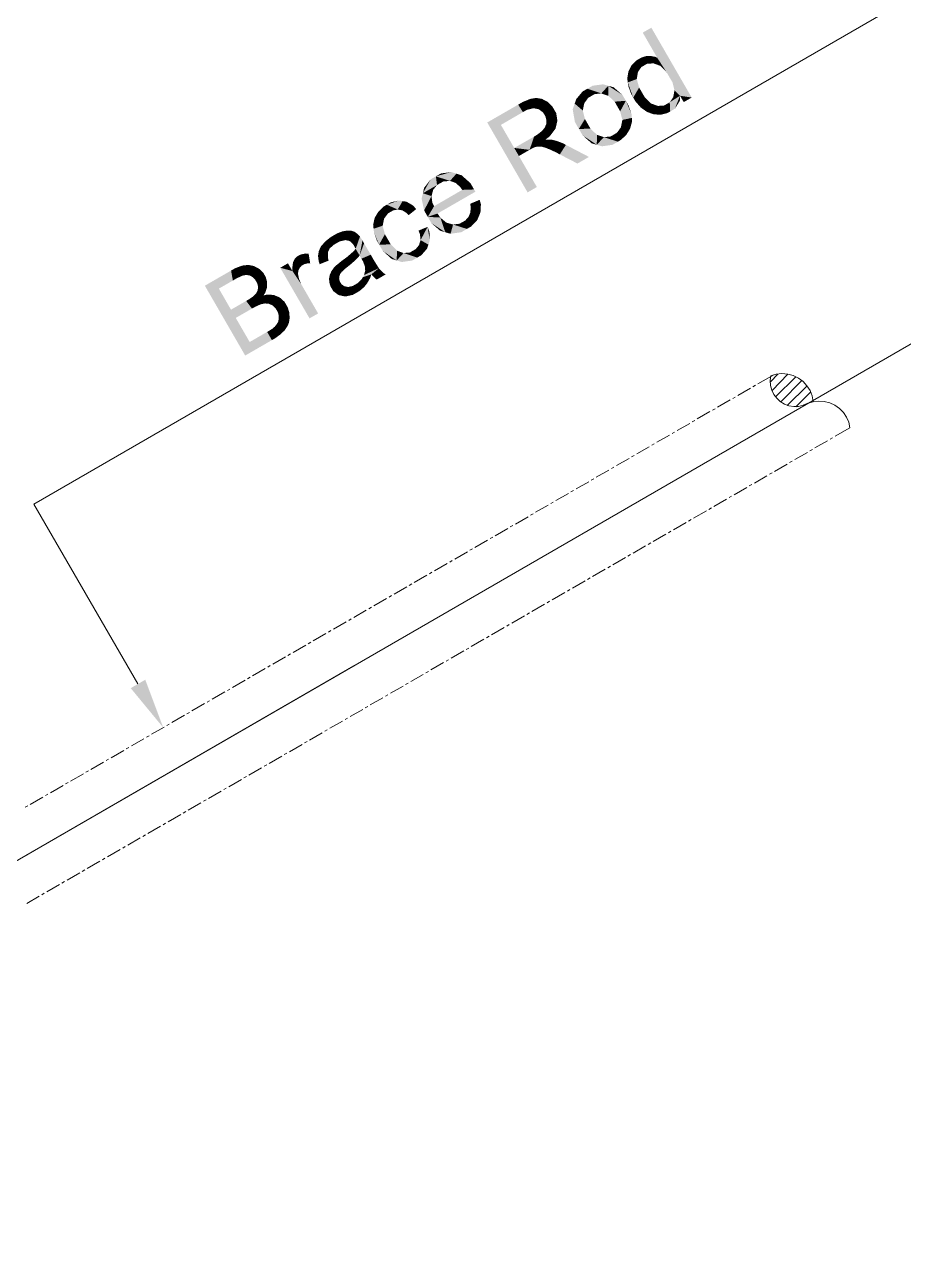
# Model space of a CAD drawing. Header units: millimetres. Extents: x 2 to 579, y 1 to 405.
# Drawn here: x 160.77 to 170.18, y 114.29 to 127.49 of the extents above; entities that cross this region are included whole.
import ezdxf

# ---------------------------------------------------------------- set-up
doc = ezdxf.new("R2010")
doc.units = ezdxf.units.MM
doc.linetypes.add('XKITLINE00', pattern=[0])
doc.layers.add('LinkedObject', color=7, linetype='Continuous', lineweight=0)

# ---------------------------------------------------------------- blocks, each defined once
blk = doc.blocks.new('*A4')
at = {"layer": 'LinkedObject'}
for color, points in [(7, [(167.477, 127.46), (167.54, 127.138), (167.385, 127.407)]), (7, [(167.477, 127.46), (167.641, 126.982), (167.54, 127.138)]), (7, [(167.641, 126.982), (167.477, 127.46), (167.909, 126.712)]), (7, [(167.348, 127.127), (167.37, 127.038), (167.314, 127.108)]), (7, [(167.372, 127.141), (167.432, 127.074), (167.348, 127.127)]), (7, [(167.348, 127.127), (167.432, 127.074), (167.401, 127.056)]), (7, [(167.37, 127.038), (167.348, 127.127), (167.401, 127.056)]), (7, [(167.422, 127.156), (167.432, 127.074), (167.372, 127.141)]), (7, [(167.447, 127.157), (167.432, 127.074), (167.422, 127.156)]), (7, [(167.447, 127.157), (167.5, 127.078), (167.432, 127.074)]), (7, [(167.472, 127.157), (167.5, 127.078), (167.447, 127.157)]), (7, [(167.518, 127.148), (167.5, 127.078), (167.472, 127.157)]), (7, [(167.54, 127.138), (167.5, 127.078), (167.518, 127.148)]), (7, [(167.5, 127.078), (167.54, 127.138), (167.536, 127.065)]), (7, [(167.536, 127.065), (167.54, 127.138), (167.573, 127.051)]), (7, [(167.54, 127.138), (167.641, 126.982), (167.573, 127.051)]), (7, [(167.333, 126.984), (167.231, 126.989), (167.247, 127.022)]), (7, [(167.264, 127.055), (167.37, 127.038), (167.247, 127.022)]), (7, [(167.247, 127.022), (167.37, 127.038), (167.333, 126.984)]), (7, [(167.314, 127.108), (167.37, 127.038), (167.264, 127.055)]), (7, [(167.231, 126.989), (167.327, 126.947), (167.219, 126.915)]), (7, [(167.219, 126.915), (167.327, 126.947), (167.225, 126.874)]), (7, [(167.225, 126.874), (167.327, 126.947), (167.321, 126.91)]), (7, [(167.321, 126.91), (167.283, 126.711), (167.225, 126.874)]), (7, [(167.225, 126.874), (167.283, 126.711), (167.231, 126.833)]), (7, [(167.327, 126.947), (167.231, 126.989), (167.333, 126.984)]), (7, [(167.346, 126.819), (167.283, 126.711), (167.321, 126.91)]), (7, [(167.641, 126.982), (167.909, 126.712), (167.673, 126.926)]), (7, [(167.673, 126.926), (167.909, 126.712), (167.703, 126.876)]), (7, [(167.703, 126.876), (167.909, 126.712), (167.725, 126.789)]), (7, [(166.792, 126.806), (166.656, 126.647), (166.741, 126.777)]), (7, [(166.801, 126.709), (166.656, 126.647), (166.792, 126.806)]), (7, [(166.741, 126.777), (166.656, 126.647), (166.674, 126.697)]), (7, [(166.96, 126.854), (166.792, 126.806), (166.847, 126.838)]), (7, [(167.016, 126.838), (166.792, 126.806), (166.96, 126.854)]), (7, [(166.941, 126.756), (166.792, 126.806), (167.016, 126.838)]), (7, [(166.792, 126.806), (166.87, 126.749), (166.836, 126.729)]), (7, [(166.87, 126.749), (166.792, 126.806), (166.941, 126.756)]), (7, [(166.801, 126.709), (166.792, 126.806), (166.836, 126.729)]), (7, [(166.941, 126.756), (167.016, 126.838), (166.979, 126.743)]), (7, [(167.016, 126.838), (167.017, 126.73), (166.979, 126.743)]), (7, [(167.167, 126.741), (167.016, 126.838), (167.073, 126.822)]), (7, [(167.204, 126.677), (167.016, 126.838), (167.167, 126.741)]), (7, [(167.084, 126.668), (167.016, 126.838), (167.204, 126.677)]), (7, [(167.017, 126.73), (167.016, 126.838), (167.084, 126.668)]), (7, [(167.231, 126.833), (167.283, 126.711), (167.26, 126.752)]), (7, [(167.283, 126.711), (167.346, 126.819), (167.377, 126.766)]), (7, [(167.407, 126.714), (167.283, 126.711), (167.377, 126.766)]), (7, [(167.674, 126.661), (167.784, 126.731), (167.679, 126.563)]), (7, [(167.711, 126.715), (167.784, 126.731), (167.674, 126.661)]), (7, [(167.679, 126.563), (167.784, 126.731), (167.729, 126.592)]), (7, [(167.784, 126.731), (167.711, 126.715), (167.718, 126.752)]), (7, [(167.725, 126.789), (167.784, 126.731), (167.718, 126.752)]), (7, [(167.725, 126.789), (167.909, 126.712), (167.784, 126.731)]), (7, [(167.729, 126.592), (167.784, 126.731), (167.782, 126.676)]), (7, [(167.784, 126.731), (167.909, 126.712), (167.824, 126.663)]), (7, [(166.102, 126.556), (165.72, 126.445), (166.051, 126.636)]), (7, [(166.214, 126.703), (166.051, 126.636), (166.182, 126.698)]), (7, [(166.215, 126.598), (166.051, 126.636), (166.214, 126.703)]), (7, [(166.182, 126.698), (166.051, 126.636), (166.101, 126.665)]), (7, [(166.051, 126.636), (166.144, 126.58), (166.102, 126.556)]), (7, [(166.144, 126.58), (166.051, 126.636), (166.215, 126.598)]), (7, [(166.246, 126.708), (166.244, 126.592), (166.214, 126.703)]), (7, [(166.214, 126.703), (166.244, 126.592), (166.215, 126.598)]), (7, [(166.244, 126.592), (166.246, 126.708), (166.273, 126.586)]), (7, [(166.338, 126.68), (166.246, 126.708), (166.308, 126.697)]), (7, [(166.273, 126.586), (166.246, 126.708), (166.338, 126.68)]), (7, [(166.338, 126.68), (166.317, 126.553), (166.273, 126.586)]), (7, [(166.369, 126.664), (166.317, 126.553), (166.338, 126.68)]), (7, [(166.417, 126.616), (166.317, 126.553), (166.369, 126.664)]), (7, [(166.435, 126.585), (166.317, 126.553), (166.417, 126.616)]), (7, [(166.656, 126.647), (166.701, 126.376), (166.635, 126.587)]), (7, [(166.759, 126.651), (166.656, 126.647), (166.801, 126.709)]), (7, [(166.656, 126.647), (166.759, 126.651), (166.751, 126.612)]), (7, [(166.743, 126.573), (166.701, 126.376), (166.656, 126.647)]), (7, [(166.743, 126.573), (166.656, 126.647), (166.751, 126.612)]), (7, [(167.084, 126.668), (167.204, 126.677), (167.113, 126.617)]), (7, [(167.204, 126.677), (167.143, 126.564), (167.113, 126.617)]), (7, [(167.143, 126.564), (167.204, 126.677), (167.167, 126.472)]), (7, [(167.167, 126.472), (167.204, 126.677), (167.268, 126.494)]), (7, [(167.266, 126.533), (167.204, 126.677), (167.234, 126.624)]), (7, [(167.268, 126.494), (167.204, 126.677), (167.266, 126.533)]), (7, [(167.283, 126.711), (167.407, 126.714), (167.307, 126.67)]), (7, [(167.307, 126.67), (167.407, 126.714), (167.364, 126.605)]), (7, [(167.364, 126.605), (167.407, 126.714), (167.398, 126.581)]), (7, [(167.398, 126.581), (167.407, 126.714), (167.474, 126.648)]), (7, [(167.474, 126.648), (167.502, 126.532), (167.398, 126.581)]), (7, [(167.511, 126.635), (167.502, 126.532), (167.474, 126.648)]), (7, [(167.502, 126.532), (167.511, 126.635), (167.54, 126.53)]), (7, [(167.54, 126.53), (167.511, 126.635), (167.548, 126.622)]), (7, [(167.548, 126.622), (167.679, 126.563), (167.54, 126.53)]), (7, [(167.614, 126.627), (167.679, 126.563), (167.548, 126.622)]), (7, [(167.679, 126.563), (167.614, 126.627), (167.644, 126.644)]), (7, [(167.674, 126.661), (167.679, 126.563), (167.644, 126.644)]), (7, [(165.866, 126.419), (165.72, 126.445), (166.102, 126.556)]), (7, [(166.317, 126.553), (166.435, 126.585), (166.333, 126.527)]), (7, [(166.435, 126.585), (166.343, 126.509), (166.333, 126.527)]), (7, [(166.343, 126.509), (166.435, 126.585), (166.353, 126.469)]), (7, [(166.353, 126.469), (166.461, 126.421), (166.352, 126.448)]), (7, [(166.353, 126.469), (166.435, 126.585), (166.461, 126.421)]), (7, [(166.471, 126.464), (166.435, 126.585), (166.458, 126.546)]), (7, [(166.461, 126.421), (166.435, 126.585), (166.471, 126.464)]), (7, [(166.635, 126.587), (166.701, 126.376), (166.658, 126.451)]), (7, [(166.766, 126.482), (166.701, 126.376), (166.743, 126.573)]), (7, [(166.701, 126.376), (166.766, 126.482), (166.796, 126.43)]), (7, [(167.268, 126.494), (167.159, 126.433), (167.167, 126.472)]), (7, [(167.27, 126.455), (167.159, 126.433), (167.268, 126.494)]), (7, [(167.398, 126.581), (167.502, 126.532), (167.431, 126.558)]), (7, [(167.54, 126.53), (167.679, 126.563), (167.577, 126.528)]), (7, [(167.577, 126.528), (167.679, 126.563), (167.647, 126.545)]), (7, [(166.009, 126.172), (166.152, 125.696), (165.72, 126.445)]), (7, [(165.72, 126.445), (165.866, 126.419), (166.009, 126.172)]), (7, [(166.304, 126.352), (166.342, 126.26), (166.255, 126.314)]), (7, [(166.319, 126.37), (166.461, 126.421), (166.304, 126.352)]), (7, [(166.451, 126.379), (166.304, 126.352), (166.461, 126.421)]), (7, [(166.391, 126.299), (166.304, 126.352), (166.451, 126.379)]), (7, [(166.342, 126.26), (166.304, 126.352), (166.391, 126.299)]), (7, [(166.334, 126.388), (166.461, 126.421), (166.319, 126.37)]), (7, [(166.461, 126.421), (166.334, 126.388), (166.351, 126.427)]), (7, [(166.352, 126.448), (166.461, 126.421), (166.351, 126.427)]), (7, [(166.826, 126.378), (166.701, 126.376), (166.796, 126.43)]), (7, [(166.826, 126.378), (166.893, 126.206), (166.701, 126.376)]), (7, [(166.701, 126.376), (166.893, 126.206), (166.741, 126.307)]), (7, [(166.894, 126.313), (166.893, 126.206), (166.826, 126.378)]), (7, [(167.109, 126.335), (167.119, 126.239), (167.075, 126.315)]), (7, [(167.231, 126.348), (167.109, 126.335), (167.151, 126.393)]), (7, [(167.21, 126.314), (167.109, 126.335), (167.231, 126.348)]), (7, [(167.154, 126.26), (167.109, 126.335), (167.21, 126.314)]), (7, [(167.119, 126.239), (167.109, 126.335), (167.154, 126.26)]), (7, [(167.159, 126.433), (167.251, 126.382), (167.151, 126.393)]), (7, [(167.151, 126.393), (167.251, 126.382), (167.231, 126.348)]), (7, [(167.251, 126.382), (167.159, 126.433), (167.27, 126.455)]), (7, [(166.173, 126.152), (166.009, 126.172), (166.222, 126.294)]), (7, [(166.173, 126.152), (166.222, 126.294), (166.193, 126.163)]), (7, [(166.193, 126.163), (166.222, 126.294), (166.221, 126.177)]), (7, [(166.221, 126.177), (166.222, 126.294), (166.231, 126.18)]), (7, [(166.272, 126.187), (166.222, 126.294), (166.255, 126.314)]), (7, [(166.231, 126.18), (166.222, 126.294), (166.244, 126.184)]), (7, [(166.244, 126.184), (166.222, 126.294), (166.272, 126.187)]), (7, [(166.272, 126.187), (166.255, 126.314), (166.287, 126.186)]), (7, [(166.255, 126.314), (166.342, 126.26), (166.287, 126.186)]), (7, [(166.287, 126.186), (166.342, 126.26), (166.302, 126.186)]), (7, [(166.342, 126.26), (166.342, 126.175), (166.302, 126.186)]), (7, [(166.367, 126.262), (166.342, 126.175), (166.342, 126.26)]), (7, [(166.342, 126.175), (166.367, 126.262), (166.366, 126.165)]), (7, [(166.366, 126.165), (166.367, 126.262), (166.39, 126.156)]), (7, [(166.423, 126.257), (166.367, 126.262), (166.408, 126.261)]), (7, [(166.39, 126.156), (166.367, 126.262), (166.423, 126.257)]), (7, [(166.423, 126.257), (166.456, 126.125), (166.39, 126.156)]), (7, [(166.456, 126.25), (166.456, 126.125), (166.423, 126.257)]), (7, [(166.526, 126.224), (166.456, 126.125), (166.456, 126.25)]), (7, [(166.456, 126.125), (166.526, 126.224), (166.497, 126.103)]), (7, [(166.497, 126.103), (166.526, 126.224), (166.562, 126.205)]), (7, [(166.497, 126.103), (166.562, 126.205), (166.686, 126.005)]), (7, [(166.686, 126.005), (166.562, 126.205), (166.809, 126.076)]), (7, [(166.741, 126.307), (166.893, 126.206), (166.837, 126.222)]), (7, [(166.893, 126.206), (166.894, 126.313), (166.931, 126.301)]), (7, [(166.969, 126.288), (166.893, 126.206), (166.931, 126.301)]), (7, [(166.969, 126.288), (167.119, 126.239), (166.893, 126.206)]), (7, [(166.893, 126.206), (167.119, 126.239), (166.949, 126.19)]), (7, [(166.949, 126.19), (167.119, 126.239), (167.062, 126.206)]), (7, [(167.041, 126.295), (167.119, 126.239), (166.969, 126.288)]), (7, [(167.119, 126.239), (167.041, 126.295), (167.075, 126.315)]), (7, [(166.009, 126.172), (166.059, 126.086), (166.152, 125.696)]), (7, [(166.059, 126.086), (166.009, 126.172), (166.173, 126.152)]), (7, [(166.152, 125.696), (166.059, 126.086), (166.251, 125.754)]), (7, [(165.17, 125.868), (165.031, 125.687), (165.114, 125.836)]), (7, [(165.182, 125.775), (165.031, 125.687), (165.17, 125.868)]), (7, [(165.114, 125.836), (165.031, 125.687), (165.044, 125.745)]), (7, [(165.334, 125.914), (165.17, 125.868), (165.224, 125.899)]), (7, [(165.39, 125.897), (165.17, 125.868), (165.334, 125.914)]), (7, [(165.321, 125.819), (165.17, 125.868), (165.39, 125.897)]), (7, [(165.17, 125.868), (165.249, 125.813), (165.214, 125.793)]), (7, [(165.249, 125.813), (165.17, 125.868), (165.321, 125.819)]), (7, [(165.182, 125.775), (165.17, 125.868), (165.214, 125.793)]), (7, [(165.321, 125.819), (165.39, 125.897), (165.358, 125.806)]), (7, [(165.39, 125.897), (165.382, 125.797), (165.358, 125.806)]), (7, [(165.382, 125.797), (165.39, 125.897), (165.429, 125.755)]), (7, [(165.54, 125.795), (165.39, 125.897), (165.446, 125.879)]), (7, [(165.429, 125.755), (165.39, 125.897), (165.54, 125.795)]), (7, [(165.031, 125.687), (165.044, 125.503), (165.017, 125.629)]), (7, [(165.141, 125.723), (165.031, 125.687), (165.182, 125.775)]), (7, [(165.132, 125.689), (165.031, 125.687), (165.141, 125.723)]), (7, [(165.031, 125.687), (165.132, 125.689), (165.123, 125.656)]), (7, [(165.123, 125.656), (165.044, 125.503), (165.031, 125.687)]), (7, [(165.581, 125.724), (165.083, 125.434), (165.579, 125.728)]), (7, [(165.15, 125.548), (165.579, 125.728), (165.083, 125.434)]), (7, [(165.588, 125.712), (165.083, 125.434), (165.581, 125.724)]), (7, [(165.592, 125.703), (165.083, 125.434), (165.588, 125.712)]), (7, [(165.188, 125.47), (165.083, 125.434), (165.592, 125.703)]), (7, [(165.452, 125.723), (165.579, 125.728), (165.15, 125.548)]), (7, [(165.429, 125.755), (165.54, 125.795), (165.452, 125.723)]), (7, [(165.579, 125.728), (165.452, 125.723), (165.54, 125.795)]), (7, [(164.609, 125.544), (164.657, 125.471), (164.554, 125.49)]), (7, [(164.644, 125.564), (164.657, 125.471), (164.609, 125.544)]), (7, [(164.773, 125.609), (164.644, 125.564), (164.688, 125.59)]), (7, [(164.814, 125.603), (164.644, 125.564), (164.773, 125.609)]), (7, [(164.761, 125.513), (164.644, 125.564), (164.814, 125.603)]), (7, [(164.644, 125.564), (164.714, 125.504), (164.691, 125.491)]), (7, [(164.714, 125.504), (164.644, 125.564), (164.761, 125.513)]), (7, [(164.657, 125.471), (164.644, 125.564), (164.691, 125.491)]), (7, [(164.761, 125.513), (164.814, 125.603), (164.786, 125.508)]), (7, [(164.814, 125.603), (164.81, 125.504), (164.786, 125.508)]), (7, [(164.81, 125.504), (164.814, 125.603), (164.856, 125.476)]), (7, [(164.928, 125.554), (164.814, 125.603), (164.855, 125.597)]), (7, [(164.959, 125.517), (164.814, 125.603), (164.928, 125.554)]), (7, [(164.856, 125.476), (164.814, 125.603), (164.959, 125.517)]), (7, [(165.132, 125.585), (165.044, 125.503), (165.123, 125.656)]), (7, [(165.044, 125.503), (165.132, 125.585), (165.15, 125.548)]), (7, [(165.15, 125.548), (165.083, 125.434), (165.044, 125.503)]), (7, [(165.639, 125.617), (165.543, 125.539), (165.537, 125.574)]), (7, [(165.539, 125.48), (165.639, 125.617), (165.647, 125.481)]), (7, [(165.543, 125.539), (165.639, 125.617), (165.539, 125.48)]), (7, [(165.647, 125.481), (165.639, 125.617), (165.652, 125.569)]), (7, [(164.514, 125.423), (164.608, 125.376), (164.498, 125.348)]), (7, [(164.615, 125.414), (164.514, 125.423), (164.534, 125.457)]), (7, [(164.608, 125.376), (164.514, 125.423), (164.615, 125.414)]), (7, [(164.554, 125.49), (164.657, 125.471), (164.534, 125.457)]), (7, [(164.534, 125.457), (164.657, 125.471), (164.615, 125.414)]), (7, [(164.856, 125.476), (164.959, 125.517), (164.878, 125.452)]), (7, [(165.217, 125.427), (165.083, 125.434), (165.188, 125.47)]), (7, [(165.083, 125.434), (165.271, 125.269), (165.121, 125.368)]), (7, [(165.217, 125.427), (165.271, 125.269), (165.083, 125.434)]), (7, [(165.281, 125.373), (165.271, 125.269), (165.217, 125.427)]), (7, [(165.484, 125.395), (165.63, 125.44), (165.502, 125.305)]), (7, [(165.519, 125.433), (165.63, 125.44), (165.484, 125.395)]), (7, [(165.502, 125.305), (165.63, 125.44), (165.549, 125.332)]), (7, [(165.529, 125.457), (165.647, 125.481), (165.519, 125.433)]), (7, [(165.63, 125.44), (165.519, 125.433), (165.647, 125.481)]), (7, [(165.539, 125.48), (165.647, 125.481), (165.529, 125.457)]), (7, [(165.549, 125.332), (165.63, 125.44), (165.613, 125.4)]), (7, [(164.196, 125.283), (164.074, 125.235), (164.169, 125.279)]), (7, [(164.2, 125.185), (164.074, 125.235), (164.196, 125.283)]), (7, [(164.169, 125.279), (164.074, 125.235), (164.108, 125.255)]), (7, [(164.266, 125.286), (164.196, 125.283), (164.222, 125.288)]), (7, [(164.283, 125.279), (164.196, 125.283), (164.266, 125.286)]), (7, [(164.2, 125.185), (164.196, 125.283), (164.227, 125.18)]), (7, [(164.227, 125.18), (164.196, 125.283), (164.246, 125.176)]), (7, [(164.196, 125.283), (164.282, 125.144), (164.246, 125.176)]), (7, [(164.283, 125.279), (164.282, 125.144), (164.196, 125.283)]), (7, [(164.301, 125.273), (164.282, 125.144), (164.283, 125.279)]), (7, [(164.498, 125.348), (164.608, 125.376), (164.503, 125.307)]), (7, [(164.503, 125.307), (164.608, 125.376), (164.6, 125.339)]), (7, [(164.6, 125.339), (164.562, 125.137), (164.503, 125.307)]), (7, [(164.503, 125.307), (164.562, 125.137), (164.507, 125.266)]), (7, [(164.624, 125.248), (164.562, 125.137), (164.6, 125.339)]), (7, [(165.081, 125.327), (164.999, 125.249), (164.984, 125.287)]), (7, [(164.999, 125.249), (165.081, 125.327), (165.006, 125.185)]), (7, [(165.006, 125.185), (165.081, 125.327), (165.09, 125.137)]), (7, [(165.105, 125.181), (165.081, 125.327), (165.101, 125.276)]), (7, [(165.09, 125.137), (165.081, 125.327), (165.105, 125.181)]), (7, [(165.121, 125.368), (165.271, 125.269), (165.215, 125.286)]), (7, [(165.271, 125.269), (165.281, 125.373), (165.327, 125.253)]), (7, [(165.318, 125.362), (165.327, 125.253), (165.281, 125.373)]), (7, [(165.354, 125.352), (165.327, 125.253), (165.318, 125.362)]), (7, [(165.354, 125.352), (165.502, 125.305), (165.327, 125.253)]), (7, [(165.327, 125.253), (165.502, 125.305), (165.443, 125.27)]), (7, [(165.424, 125.361), (165.502, 125.305), (165.354, 125.352)]), (7, [(165.458, 125.38), (165.502, 125.305), (165.424, 125.361)]), (7, [(165.484, 125.395), (165.502, 125.305), (165.458, 125.38)]), (7, [(164.039, 125.214), (163.962, 125.144), (163.983, 125.169)]), (7, [(164.072, 125.132), (163.962, 125.144), (164.039, 125.214)]), (7, [(164.074, 125.235), (164.139, 125.171), (164.039, 125.214)]), (7, [(164.072, 125.132), (164.039, 125.214), (164.104, 125.151)]), (7, [(164.104, 125.151), (164.039, 125.214), (164.139, 125.171)]), (7, [(164.139, 125.171), (164.074, 125.235), (164.2, 125.185)]), (7, [(164.333, 125.25), (164.282, 125.144), (164.301, 125.273)]), (7, [(164.348, 125.233), (164.282, 125.144), (164.333, 125.25)]), (7, [(164.282, 125.144), (164.348, 125.233), (164.357, 125.223)]), (7, [(164.282, 125.144), (164.357, 125.223), (164.298, 125.116)]), (7, [(164.298, 125.116), (164.357, 125.223), (164.3, 125.113)]), (7, [(164.3, 125.113), (164.357, 125.223), (164.306, 125.101)]), (7, [(164.306, 125.101), (164.357, 125.223), (164.311, 125.092)]), (7, [(164.311, 125.092), (164.357, 125.223), (164.353, 125.02)]), (7, [(164.384, 125.182), (164.353, 125.02), (164.357, 125.223)]), (7, [(164.401, 125.151), (164.353, 125.02), (164.384, 125.182)]), (7, [(164.401, 125.151), (164.372, 124.986), (164.353, 125.02)]), (7, [(164.472, 125.029), (164.372, 124.986), (164.401, 125.151)]), (7, [(164.507, 125.266), (164.562, 125.137), (164.537, 125.181)]), (7, [(164.562, 125.137), (164.624, 125.248), (164.655, 125.194)]), (7, [(164.687, 125.139), (164.562, 125.137), (164.655, 125.194)]), (7, [(165.09, 125.137), (164.989, 125.131), (164.997, 125.158)]), (7, [(165.006, 125.185), (165.09, 125.137), (164.997, 125.158)]), (7, [(163.696, 125.017), (163.746, 124.919), (163.68, 125.007)]), (7, [(163.775, 125.042), (163.696, 125.017), (163.719, 125.03)]), (7, [(163.807, 125.041), (163.696, 125.017), (163.775, 125.042)]), (7, [(163.802, 124.938), (163.696, 125.017), (163.807, 125.041)]), (7, [(163.696, 125.017), (163.763, 124.928), (163.746, 124.919)]), (7, [(163.763, 124.928), (163.696, 125.017), (163.802, 124.938)]), (7, [(163.802, 124.938), (163.807, 125.041), (163.824, 124.938)]), (7, [(163.912, 125.043), (163.926, 124.927), (163.908, 125.017)]), (7, [(163.908, 125.017), (163.926, 124.927), (163.915, 124.959)]), (7, [(164.022, 125.073), (163.912, 125.043), (164.031, 125.093)]), (7, [(163.916, 125.069), (164.031, 125.093), (163.912, 125.043)]), (7, [(164.013, 125.053), (163.912, 125.043), (164.022, 125.073)]), (7, [(164.013, 125.053), (163.926, 124.927), (163.912, 125.043)]), (7, [(163.941, 125.12), (164.031, 125.093), (163.916, 125.069)]), (7, [(164.013, 124.999), (163.926, 124.927), (164.013, 125.053)]), (7, [(163.962, 125.144), (164.031, 125.093), (163.941, 125.12)]), (7, [(164.031, 125.093), (163.962, 125.144), (164.072, 125.132)]), (7, [(164.29, 125.067), (164.353, 125.02), (164.218, 125.004)]), (7, [(164.218, 125.004), (164.353, 125.02), (164.269, 124.935)]), (7, [(164.269, 124.935), (164.353, 125.02), (164.334, 124.996)]), (7, [(164.311, 125.092), (164.353, 125.02), (164.29, 125.067)]), (7, [(164.472, 125.029), (164.39, 124.956), (164.372, 124.986)]), (7, [(164.39, 124.956), (164.472, 125.029), (164.409, 124.906)]), (7, [(164.409, 124.906), (164.472, 125.029), (164.509, 124.965)]), (7, [(164.687, 125.139), (164.75, 124.967), (164.562, 125.137)]), (7, [(164.562, 125.137), (164.75, 124.967), (164.602, 125.069)]), (7, [(164.602, 125.069), (164.75, 124.967), (164.696, 124.984)]), (7, [(164.754, 125.072), (164.75, 124.967), (164.687, 125.139)]), (7, [(164.75, 124.967), (164.754, 125.072), (164.789, 125.059)]), (7, [(164.824, 125.047), (164.75, 124.967), (164.789, 125.059)]), (7, [(164.824, 125.047), (164.971, 124.998), (164.75, 124.967)]), (7, [(164.893, 125.053), (164.971, 124.998), (164.824, 125.047)]), (7, [(164.971, 124.998), (164.893, 125.053), (164.926, 125.073)]), (7, [(164.953, 125.088), (164.971, 124.998), (164.926, 125.073)]), (7, [(164.953, 125.088), (165.09, 125.137), (164.971, 124.998)]), (7, [(164.989, 125.131), (165.09, 125.137), (164.953, 125.088)]), (7, [(164.971, 124.998), (165.09, 125.137), (165.015, 125.024)]), (7, [(165.015, 125.024), (165.09, 125.137), (165.075, 125.093)]), (7, [(163.02, 124.884), (163.096, 124.803), (162.977, 124.859)]), (7, [(163.095, 124.912), (163.096, 124.803), (163.02, 124.884)]), (7, [(163.135, 124.812), (163.095, 124.912), (163.128, 124.916)]), (7, [(163.096, 124.803), (163.095, 124.912), (163.116, 124.808)]), (7, [(163.116, 124.808), (163.095, 124.912), (163.135, 124.812)]), (7, [(163.16, 124.92), (163.172, 124.808), (163.128, 124.916)]), (7, [(163.128, 124.916), (163.172, 124.808), (163.135, 124.812)]), (7, [(163.221, 124.908), (163.172, 124.808), (163.16, 124.92)]), (7, [(163.249, 124.893), (163.172, 124.808), (163.221, 124.908)]), (7, [(163.172, 124.808), (163.249, 124.893), (163.189, 124.799)]), (7, [(163.249, 124.893), (163.206, 124.79), (163.189, 124.799)]), (7, [(163.206, 124.79), (163.249, 124.893), (163.234, 124.762)]), (7, [(163.234, 124.762), (163.249, 124.893), (163.336, 124.811)]), (7, [(163.321, 124.837), (163.249, 124.893), (163.277, 124.878)]), (7, [(163.336, 124.811), (163.249, 124.893), (163.321, 124.837)]), (7, [(163.634, 124.854), (163.503, 124.889), (163.586, 124.937)]), (7, [(163.503, 124.889), (163.634, 124.854), (163.817, 124.347)]), (7, [(163.64, 124.947), (163.634, 124.854), (163.633, 124.892)]), (7, [(163.648, 124.964), (163.634, 124.854), (163.64, 124.947)]), (7, [(163.731, 124.91), (163.634, 124.854), (163.648, 124.964)]), (7, [(163.71, 124.885), (163.634, 124.854), (163.731, 124.91)]), (7, [(163.703, 124.87), (163.634, 124.854), (163.71, 124.885)]), (7, [(163.656, 124.981), (163.746, 124.919), (163.648, 124.964)]), (7, [(163.648, 124.964), (163.746, 124.919), (163.731, 124.91)]), (7, [(163.68, 125.007), (163.746, 124.919), (163.656, 124.981)]), (7, [(163.926, 124.927), (164.013, 124.999), (164.022, 124.966)]), (7, [(164.077, 124.889), (164.145, 124.822), (164.053, 124.855)]), (7, [(164.093, 124.905), (164.145, 124.822), (164.077, 124.889)]), (7, [(164.104, 124.916), (164.163, 124.846), (164.093, 124.905)]), (7, [(164.145, 124.822), (164.093, 124.905), (164.154, 124.834)]), (7, [(164.154, 124.834), (164.093, 124.905), (164.163, 124.846)]), (7, [(164.141, 124.946), (164.198, 124.878), (164.104, 124.916)]), (7, [(164.104, 124.916), (164.198, 124.878), (164.163, 124.846)]), (7, [(164.166, 124.966), (164.224, 124.899), (164.141, 124.946)]), (7, [(164.141, 124.946), (164.224, 124.899), (164.198, 124.878)]), (7, [(164.218, 125.004), (164.269, 124.935), (164.166, 124.966)]), (7, [(164.166, 124.966), (164.269, 124.935), (164.224, 124.899)]), (7, [(164.559, 124.885), (164.48, 124.819), (164.387, 124.787)]), (7, [(164.401, 124.811), (164.559, 124.885), (164.387, 124.787)]), (7, [(164.401, 124.811), (164.509, 124.965), (164.559, 124.885)]), (7, [(164.413, 124.86), (164.509, 124.965), (164.401, 124.811)]), (7, [(164.509, 124.965), (164.411, 124.886), (164.409, 124.906)]), (7, [(164.411, 124.886), (164.509, 124.965), (164.413, 124.86)]), (7, [(164.48, 124.819), (164.559, 124.885), (164.493, 124.801)]), (7, [(164.493, 124.801), (164.559, 124.885), (164.572, 124.87)]), (7, [(164.75, 124.967), (164.971, 124.998), (164.805, 124.951)]), (7, [(164.805, 124.951), (164.971, 124.998), (164.915, 124.966)]), (7, [(162.996, 124.752), (162.696, 124.697), (162.977, 124.859)]), (7, [(162.846, 124.666), (162.696, 124.697), (162.996, 124.752)]), (7, [(162.977, 124.859), (163.096, 124.803), (163.036, 124.776)]), (7, [(162.996, 124.752), (162.977, 124.859), (163.036, 124.776)]), (7, [(163.336, 124.811), (163.245, 124.743), (163.234, 124.762)]), (7, [(163.245, 124.743), (163.336, 124.811), (163.256, 124.724)]), (7, [(163.256, 124.724), (163.336, 124.811), (163.266, 124.686)]), (7, [(163.266, 124.686), (163.336, 124.811), (163.362, 124.706)]), (7, [(163.363, 124.735), (163.336, 124.811), (163.349, 124.787)]), (7, [(163.362, 124.706), (163.336, 124.811), (163.363, 124.735)]), (7, [(163.696, 124.854), (163.634, 124.854), (163.703, 124.87)]), (7, [(163.728, 124.713), (163.909, 124.4), (163.634, 124.854)]), (7, [(163.728, 124.713), (163.634, 124.854), (163.704, 124.771)]), (7, [(163.704, 124.771), (163.634, 124.854), (163.698, 124.8)]), (7, [(163.698, 124.8), (163.634, 124.854), (163.694, 124.819)]), (7, [(163.694, 124.819), (163.634, 124.854), (163.696, 124.854)]), (7, [(163.817, 124.347), (163.634, 124.854), (163.909, 124.4)]), (7, [(164.035, 124.818), (164.135, 124.783), (164.027, 124.778)]), (7, [(164.027, 124.756), (164.135, 124.783), (164.134, 124.77)]), (7, [(164.027, 124.778), (164.135, 124.783), (164.027, 124.756)]), (7, [(164.134, 124.77), (164.051, 124.673), (164.027, 124.756)]), (7, [(164.027, 124.756), (164.051, 124.673), (164.028, 124.735)]), (7, [(164.136, 124.797), (164.035, 124.818), (164.044, 124.836)]), (7, [(164.135, 124.783), (164.035, 124.818), (164.136, 124.797)]), (7, [(164.053, 124.855), (164.145, 124.822), (164.044, 124.836)]), (7, [(164.044, 124.836), (164.145, 124.822), (164.136, 124.797)]), (7, [(164.141, 124.744), (164.051, 124.673), (164.134, 124.77)]), (7, [(164.417, 124.701), (164.333, 124.725), (164.373, 124.764)]), (7, [(164.48, 124.819), (164.373, 124.764), (164.387, 124.787)]), (7, [(164.467, 124.782), (164.373, 124.764), (164.48, 124.819)]), (7, [(164.435, 124.724), (164.373, 124.764), (164.467, 124.782)]), (7, [(164.417, 124.701), (164.373, 124.764), (164.435, 124.724)]), (7, [(164.572, 124.87), (164.522, 124.773), (164.493, 124.801)]), (7, [(164.585, 124.855), (164.522, 124.773), (164.572, 124.87)]), (7, [(164.585, 124.855), (164.537, 124.763), (164.522, 124.773)]), (7, [(164.615, 124.829), (164.537, 124.763), (164.585, 124.855)]), (7, [(164.537, 124.763), (164.615, 124.829), (164.633, 124.818)]), (7, [(162.696, 124.697), (163.027, 124.352), (163.128, 123.949)]), (7, [(162.976, 124.44), (163.027, 124.352), (162.696, 124.697)]), (7, [(162.696, 124.697), (162.846, 124.666), (162.976, 124.44)]), (7, [(163.228, 124.597), (163.342, 124.62), (163.216, 124.584)]), (7, [(163.323, 124.592), (163.216, 124.584), (163.342, 124.62)]), (7, [(163.244, 124.613), (163.342, 124.62), (163.228, 124.597)]), (7, [(163.262, 124.649), (163.342, 124.62), (163.244, 124.613)]), (7, [(163.362, 124.706), (163.262, 124.649), (163.266, 124.686)]), (7, [(163.361, 124.677), (163.262, 124.649), (163.362, 124.706)]), (7, [(163.342, 124.62), (163.262, 124.649), (163.361, 124.677)]), (7, [(164.028, 124.735), (164.051, 124.673), (164.04, 124.693)]), (7, [(164.051, 124.673), (164.141, 124.744), (164.148, 124.732)]), (7, [(164.158, 124.714), (164.051, 124.673), (164.148, 124.732)]), (7, [(164.051, 124.673), (164.158, 124.714), (164.071, 124.639)]), (7, [(164.071, 124.639), (164.158, 124.714), (164.127, 124.597)]), (7, [(164.127, 124.597), (164.158, 124.714), (164.163, 124.589)]), (7, [(164.163, 124.589), (164.158, 124.714), (164.19, 124.691)]), (7, [(164.19, 124.691), (164.2, 124.581), (164.163, 124.589)]), (7, [(164.211, 124.687), (164.2, 124.581), (164.19, 124.691)]), (7, [(164.232, 124.683), (164.2, 124.581), (164.211, 124.687)]), (7, [(164.2, 124.581), (164.232, 124.683), (164.281, 124.599)]), (7, [(164.326, 124.625), (164.232, 124.683), (164.279, 124.694)]), (7, [(164.281, 124.599), (164.232, 124.683), (164.326, 124.625)]), (7, [(164.306, 124.709), (164.353, 124.641), (164.279, 124.694)]), (7, [(164.279, 124.694), (164.353, 124.641), (164.326, 124.625)]), (7, [(164.333, 124.725), (164.353, 124.641), (164.306, 124.709)]), (7, [(164.398, 124.679), (164.333, 124.725), (164.417, 124.701)]), (7, [(164.353, 124.641), (164.333, 124.725), (164.398, 124.679)]), (7, [(163.201, 124.452), (162.976, 124.44), (163.138, 124.534)]), (7, [(163.237, 124.472), (163.138, 124.534), (163.171, 124.553)]), (7, [(163.201, 124.452), (163.138, 124.534), (163.237, 124.472)]), (7, [(163.171, 124.553), (163.323, 124.592), (163.237, 124.472)]), (7, [(163.216, 124.584), (163.323, 124.592), (163.171, 124.553)]), (7, [(163.237, 124.472), (163.323, 124.592), (163.295, 124.498)]), (7, [(163.323, 124.592), (163.34, 124.507), (163.295, 124.498)]), (7, [(163.434, 124.598), (163.323, 124.592), (163.362, 124.602)]), (7, [(163.383, 124.503), (163.323, 124.592), (163.434, 124.598)]), (7, [(163.34, 124.507), (163.323, 124.592), (163.383, 124.503)]), (7, [(163.383, 124.503), (163.434, 124.598), (163.402, 124.494)]), (7, [(163.402, 124.494), (163.434, 124.598), (163.422, 124.485)]), (7, [(163.422, 124.485), (163.434, 124.598), (163.466, 124.584)]), (7, [(163.466, 124.584), (163.454, 124.454), (163.422, 124.485)]), (7, [(163.498, 124.571), (163.454, 124.454), (163.466, 124.584)]), (7, [(163.549, 124.525), (163.454, 124.454), (163.498, 124.571)]), (7, [(163.568, 124.492), (163.454, 124.454), (163.549, 124.525)]), (7, [(163.454, 124.454), (163.568, 124.492), (163.466, 124.433)]), (7, [(163.568, 124.492), (163.476, 124.416), (163.466, 124.433)]), (7, [(163.476, 124.416), (163.568, 124.492), (163.487, 124.38)]), (7, [(163.487, 124.38), (163.568, 124.492), (163.602, 124.382)]), (7, [(163.6, 124.411), (163.568, 124.492), (163.583, 124.466)]), (7, [(163.602, 124.382), (163.568, 124.492), (163.6, 124.411)]), (7, [(163.027, 124.352), (162.976, 124.44), (163.201, 124.452)]), (7, [(163.602, 124.382), (163.488, 124.344), (163.487, 124.38)]), (7, [(163.604, 124.353), (163.488, 124.344), (163.602, 124.382)]), (7, [(163.128, 123.949), (163.027, 124.352), (163.176, 124.094)]), (7, [(163.42, 124.237), (163.506, 124.176), (163.387, 124.216)]), (7, [(163.428, 124.245), (163.506, 124.176), (163.42, 124.237)]), (7, [(163.527, 124.196), (163.428, 124.245), (163.444, 124.258)]), (7, [(163.506, 124.176), (163.428, 124.245), (163.527, 124.196)]), (7, [(163.466, 124.285), (163.578, 124.259), (163.444, 124.258)]), (7, [(163.444, 124.258), (163.578, 124.259), (163.527, 124.196)]), (7, [(163.588, 124.28), (163.466, 124.285), (163.481, 124.312)]), (7, [(163.578, 124.259), (163.466, 124.285), (163.588, 124.28)]), (7, [(163.488, 124.344), (163.597, 124.302), (163.481, 124.312)]), (7, [(163.481, 124.312), (163.597, 124.302), (163.588, 124.28)]), (7, [(163.597, 124.302), (163.488, 124.344), (163.604, 124.353)]), (7, [(163.527, 124.196), (163.578, 124.259), (163.548, 124.216)]), (7, [(163.176, 124.094), (163.414, 124.114), (163.128, 123.949)]), (7, [(163.363, 124.202), (163.414, 124.114), (163.176, 124.094)]), (7, [(163.387, 124.216), (163.449, 124.134), (163.363, 124.202)]), (7, [(163.363, 124.202), (163.449, 124.134), (163.414, 124.114)]), (7, [(163.387, 124.216), (163.506, 124.176), (163.449, 124.134)]), (6, [(161.902, 120.387), (162.058, 120.477), (162.25, 119.965)])]:
    blk.add_hatch(color=color, dxfattribs=at).paths.add_polyline_path(points, flags=17)
at = {"layer": 'LinkedObject', "color": 6, "linetype": 'XKITLINE00', "lineweight": 0}
for p, q in [((160.866, 122.359), (170.026, 127.653)), ((158.607, 117.34), (173.429, 125.906)), ((161.98, 120.432), (160.866, 122.359))]:
    blk.add_line(p, q, dxfattribs=at)
at = {"layer": 'LinkedObject', "color": 9, "linetype": 'XKITLINE00', "lineweight": 0}
for p, q in [((168.619, 123.646), (168.788, 123.743)), ((168.402, 123.521), (168.537, 123.599)), ((168.565, 123.614), (168.592, 123.63)), ((168.186, 123.395), (168.321, 123.474)), ((168.348, 123.489), (168.375, 123.505)), ((167.969, 123.27), (168.105, 123.349)), ((168.132, 123.364), (168.159, 123.38)), ((167.753, 123.145), (167.888, 123.223)), ((167.915, 123.239), (167.942, 123.255)), ((169.446, 123.084), (169.604, 123.176)), ((167.536, 123.02), (167.672, 123.098)), ((167.699, 123.114), (167.726, 123.13)), ((169.229, 122.959), (169.364, 123.037)), ((169.391, 123.053), (169.418, 123.068)), ((167.32, 122.895), (167.455, 122.973)), ((167.482, 122.989), (167.509, 123.005)), ((169.013, 122.834), (169.148, 122.912)), ((169.175, 122.928), (169.202, 122.943)), ((167.103, 122.77), (167.239, 122.848)), ((167.266, 122.864), (167.293, 122.879)), ((168.796, 122.709), (168.931, 122.787)), ((168.958, 122.803), (168.986, 122.818)), ((166.887, 122.645), (167.022, 122.723)), ((167.049, 122.739), (167.076, 122.754)), ((168.58, 122.584), (168.715, 122.662)), ((168.742, 122.677), (168.769, 122.693)), ((166.671, 122.52), (166.806, 122.598)), ((166.833, 122.614), (166.86, 122.629)), ((168.363, 122.459), (168.499, 122.537)), ((168.526, 122.552), (168.553, 122.568)), ((166.4, 122.363), (166.427, 122.379)), ((166.454, 122.395), (166.589, 122.473)), ((166.616, 122.488), (166.644, 122.504)), ((168.147, 122.333), (168.282, 122.412)), ((168.309, 122.427), (168.336, 122.443)), ((166.184, 122.238), (166.211, 122.254)), ((166.238, 122.27), (166.373, 122.348)), ((167.93, 122.208), (168.066, 122.287)), ((168.093, 122.302), (168.12, 122.318)), ((165.967, 122.113), (165.994, 122.129)), ((166.021, 122.144), (166.157, 122.223)), ((167.714, 122.083), (167.849, 122.161)), ((167.876, 122.177), (167.903, 122.193)), ((165.751, 121.988), (165.778, 122.004)), ((165.805, 122.019), (165.94, 122.098)), ((167.497, 121.958), (167.633, 122.036)), ((167.66, 122.052), (167.687, 122.068)), ((165.372, 121.769), (165.507, 121.847)), ((165.534, 121.863), (165.561, 121.879)), ((165.588, 121.894), (165.724, 121.972)), ((167.281, 121.833), (167.416, 121.911)), ((167.443, 121.927), (167.47, 121.943)), ((165.155, 121.644), (165.291, 121.722)), ((165.318, 121.738), (165.345, 121.754)), ((167.065, 121.708), (167.2, 121.786)), ((167.227, 121.802), (167.254, 121.817)), ((164.939, 121.519), (165.074, 121.597)), ((165.101, 121.613), (165.128, 121.628)), ((166.848, 121.583), (166.983, 121.661)), ((167.01, 121.677), (167.038, 121.692)), ((164.723, 121.394), (164.858, 121.472)), ((164.885, 121.488), (164.912, 121.503)), ((166.632, 121.458), (166.767, 121.536)), ((166.794, 121.552), (166.821, 121.567)), ((164.506, 121.269), (164.641, 121.347)), ((164.668, 121.363), (164.696, 121.378)), ((166.415, 121.333), (166.55, 121.411)), ((166.578, 121.426), (166.605, 121.442)), ((164.29, 121.144), (164.425, 121.222)), ((164.452, 121.237), (164.479, 121.253)), ((166.145, 121.176), (166.172, 121.192)), ((166.199, 121.208), (166.334, 121.286)), ((166.361, 121.301), (166.388, 121.317)), ((164.073, 121.019), (164.208, 121.097)), ((164.236, 121.112), (164.263, 121.128)), ((165.928, 121.051), (165.955, 121.067)), ((165.982, 121.082), (166.118, 121.161)), ((163.857, 120.893), (163.992, 120.972)), ((164.019, 120.987), (164.046, 121.003)), ((165.712, 120.926), (165.739, 120.942)), ((165.766, 120.957), (165.901, 121.036)), ((163.64, 120.768), (163.776, 120.847)), ((163.803, 120.862), (163.83, 120.878)), ((165.495, 120.801), (165.522, 120.817)), ((165.549, 120.832), (165.685, 120.91)), ((163.424, 120.643), (163.559, 120.721)), ((163.586, 120.737), (163.613, 120.753)), ((165.117, 120.582), (165.252, 120.66)), ((165.279, 120.676), (165.306, 120.692)), ((165.333, 120.707), (165.468, 120.785)), ((164.293, 120.626), (153.333, 114.291)), ((163.207, 120.518), (163.343, 120.596)), ((163.37, 120.612), (163.397, 120.628)), ((164.9, 120.457), (165.035, 120.535)), ((165.062, 120.551), (165.089, 120.566)), ((162.991, 120.393), (163.126, 120.471)), ((163.153, 120.487), (163.18, 120.503)), ((164.684, 120.332), (164.819, 120.41)), ((164.846, 120.426), (164.873, 120.441)), ((162.775, 120.268), (162.91, 120.346)), ((162.937, 120.362), (162.964, 120.377)), ((164.467, 120.207), (164.602, 120.285)), ((164.63, 120.301), (164.657, 120.316)), ((162.558, 120.143), (162.693, 120.221)), ((162.72, 120.237), (162.747, 120.252)), ((164.251, 120.082), (164.386, 120.16)), ((164.413, 120.175), (164.44, 120.191)), ((162.288, 119.986), (162.315, 120.002)), ((162.342, 120.018), (162.477, 120.096)), ((162.504, 120.112), (162.531, 120.127)), ((164.034, 119.957), (164.17, 120.035)), ((164.197, 120.05), (164.224, 120.066)), ((162.071, 119.861), (162.098, 119.877)), ((162.125, 119.893), (162.26, 119.971)), ((163.818, 119.831), (163.953, 119.91)), ((163.98, 119.925), (164.007, 119.941)), ((161.855, 119.736), (161.882, 119.752)), ((161.909, 119.768), (162.044, 119.846)), ((163.601, 119.706), (163.737, 119.785)), ((163.764, 119.8), (163.791, 119.816)), ((161.638, 119.611), (161.665, 119.627)), ((161.692, 119.642), (161.828, 119.721)), ((163.385, 119.581), (163.52, 119.659)), ((163.547, 119.675), (163.574, 119.691)), ((161.259, 119.392), (161.395, 119.47)), ((161.422, 119.486), (161.449, 119.502)), ((161.476, 119.517), (161.611, 119.596)), ((163.168, 119.456), (163.304, 119.534)), ((163.331, 119.55), (163.358, 119.566)), ((161.043, 119.267), (161.178, 119.345)), ((161.205, 119.361), (161.232, 119.377)), ((162.952, 119.331), (163.087, 119.409)), ((163.114, 119.425), (163.141, 119.441)), ((160.826, 119.142), (160.962, 119.22)), ((160.989, 119.236), (161.016, 119.252)), ((162.736, 119.206), (162.871, 119.284)), ((162.898, 119.3), (162.925, 119.315)), ((160.772, 119.111), (160.799, 119.126)), ((162.519, 119.081), (162.654, 119.159)), ((162.681, 119.175), (162.709, 119.19)), ((162.303, 118.956), (162.438, 119.034)), ((162.465, 119.05), (162.492, 119.065)), ((162.032, 118.799), (162.059, 118.815)), ((162.086, 118.831), (162.222, 118.909)), ((162.249, 118.924), (162.276, 118.94)), ((161.816, 118.674), (161.843, 118.69)), ((161.87, 118.706), (162.005, 118.784)), ((161.599, 118.549), (161.626, 118.565)), ((161.653, 118.58), (161.789, 118.659)), ((161.383, 118.424), (161.41, 118.44)), ((161.437, 118.455), (161.572, 118.534)), ((161.004, 118.205), (161.139, 118.283)), ((161.166, 118.299), (161.193, 118.315)), ((161.22, 118.33), (161.356, 118.408)), ((160.788, 118.08), (160.923, 118.158)), ((160.95, 118.174), (160.977, 118.19))]:
    blk.add_line(p, q, dxfattribs=at)
at = {"layer": 'LinkedObject', "color": 3, "linetype": 'XKITLINE00', "lineweight": 0}
for p, q in [((168.755, 123.732), (168.748, 123.68)), ((168.814, 123.75), (168.755, 123.732)), ((168.875, 123.756), (168.814, 123.75)), ((168.937, 123.751), (168.875, 123.756)), ((168.996, 123.735), (168.937, 123.751)), ((169.052, 123.708), (168.996, 123.735)), ((169.101, 123.671), (169.052, 123.708)), ((168.748, 123.68), (168.752, 123.629)), ((168.752, 123.629), (168.766, 123.579)), ((168.766, 123.579), (168.788, 123.533)), ((169.143, 123.626), (169.101, 123.671)), ((169.176, 123.574), (169.143, 123.626)), ((169.198, 123.516), (169.176, 123.574)), ((168.788, 123.533), (168.82, 123.491)), ((168.82, 123.491), (168.858, 123.457)), ((168.858, 123.457), (168.902, 123.43)), ((169.104, 123.417), (169.151, 123.438)), ((169.209, 123.455), (169.151, 123.438)), ((169.209, 123.455), (169.198, 123.516)), ((169.269, 123.462), (169.209, 123.455)), ((169.329, 123.458), (169.269, 123.462)), ((169.387, 123.443), (169.329, 123.458)), ((169.442, 123.418), (169.387, 123.443)), ((168.902, 123.43), (168.951, 123.412)), ((168.951, 123.412), (169.002, 123.404)), ((169.002, 123.404), (169.053, 123.405)), ((169.053, 123.405), (169.104, 123.417)), ((169.491, 123.383), (169.442, 123.418)), ((169.533, 123.34), (169.491, 123.383)), ((169.567, 123.29), (169.533, 123.34)), ((169.591, 123.235), (169.567, 123.29)), ((169.604, 123.176), (169.591, 123.235))]:
    blk.add_line(p, q, dxfattribs=at)
at = {"layer": 'LinkedObject', "color": 1, "linetype": 'XKITLINE00', "lineweight": 0}
for p, q in [((168.752, 123.668), (168.833, 123.748)), ((168.769, 123.576), (168.94, 123.748)), ((168.807, 123.506), (169.023, 123.722)), ((168.862, 123.453), (169.09, 123.68)), ((168.933, 123.415), (169.144, 123.626)), ((169.025, 123.399), (169.185, 123.559))]:
    blk.add_line(p, q, dxfattribs=at)

msp = doc.modelspace()

# ---------------------------------------------------------------- block references
at = {"lineweight": 0}
msp.add_blockref('*A4', (0, 0), dxfattribs=at)

doc.saveas('drawing.dxf')
